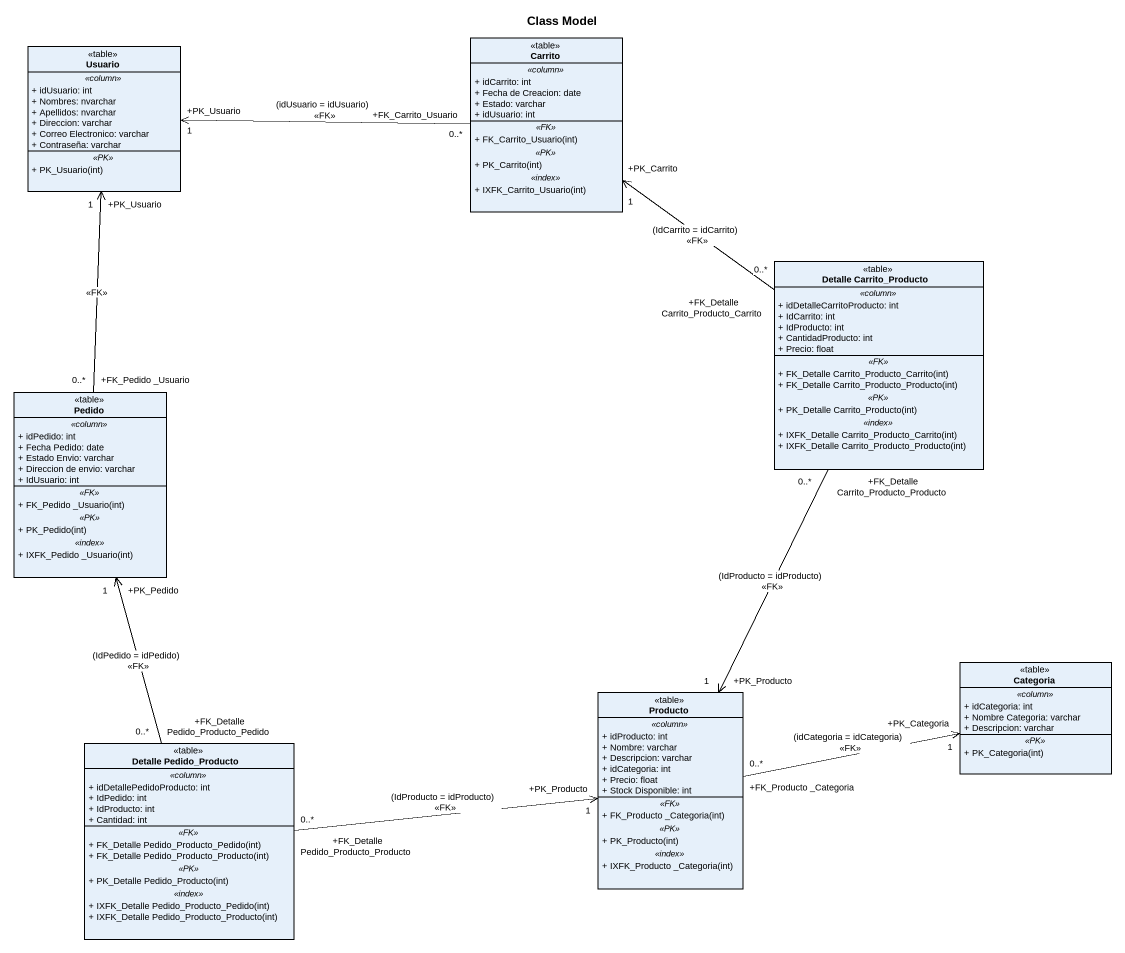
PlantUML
@startuml
title Class Model
hide circle
hide empty members
skinparam classAttributeIconSize 0
class Usuario <<table>> {
  .. <<column>> ..
  + idUsuario: int
  + Nombres: nvarchar
  + Apellidos: nvarchar
  + Direccion: varchar
  + Correo Electronico: varchar
  + Contraseña: varchar
  .. <<PK>> ..
  + PK_Usuario(int)
}
class Carrito <<table>> {
  .. <<column>> ..
  + idCarrito: int
  + Fecha de Creacion: date
  + Estado: varchar
  + idUsuario: int
  .. <<FK>> ..
  + FK_Carrito_Usuario(int)
  .. <<PK>> ..
  + PK_Carrito(int)
  .. <<index>> ..
  + IXFK_Carrito_Usuario(int)
}
class "Detalle Carrito_Producto" as Detalle_Carrito_Producto <<table>> {
  .. <<column>> ..
  + idDetalleCarritoProducto: int
  + IdCarrito: int
  + IdProducto: int
  + CantidadProducto: int
  + Precio: float
  .. <<FK>> ..
  + FK_Detalle Carrito_Producto_Carrito(int)
  + FK_Detalle Carrito_Producto_Producto(int)
  .. <<PK>> ..
  + PK_Detalle Carrito_Producto(int)
  .. <<index>> ..
  + IXFK_Detalle Carrito_Producto_Carrito(int)
  + IXFK_Detalle Carrito_Producto_Producto(int)
}
class Pedido <<table>> {
  .. <<column>> ..
  + idPedido: int
  + Fecha Pedido: date
  + Estado Envio: varchar
  + Direccion de envio: varchar
  + IdUsuario: int
  .. <<FK>> ..
  + FK_Pedido _Usuario(int)
  .. <<PK>> ..
  + PK_Pedido(int)
  .. <<index>> ..
  + IXFK_Pedido _Usuario(int)
}
class Categoria <<table>> {
  .. <<column>> ..
  + idCategoria: int
  + Nombre Categoria: varchar
  + Descripcion: varchar
  .. <<PK>> ..
  + PK_Categoria(int)
}
class Producto <<table>> {
  .. <<column>> ..
  + idProducto: int
  + Nombre: varchar
  + Descripcion: varchar
  + idCategoria: int
  + Precio: float
  + Stock Disponible: int
  .. <<FK>> ..
  + FK_Producto _Categoria(int)
  .. <<PK>> ..
  + PK_Producto(int)
  .. <<index>> ..
  + IXFK_Producto _Categoria(int)
}
class "Detalle Pedido_Producto" as Detalle_Pedido_Producto <<table>> {
  .. <<column>> ..
  + idDetallePedidoProducto: int
  + IdPedido: int
  + IdProducto: int
  + Cantidad: int
  .. <<FK>> ..
  + FK_Detalle Pedido_Producto_Pedido(int)
  + FK_Detalle Pedido_Producto_Producto(int)
  .. <<PK>> ..
  + PK_Detalle Pedido_Producto(int)
  .. <<index>> ..
  + IXFK_Detalle Pedido_Producto_Pedido(int)
  + IXFK_Detalle Pedido_Producto_Producto(int)
}
Carrito "+FK_Carrito_Usuario\n0..*" -left-> "+PK_Usuario\n1" Usuario : (idUsuario = idUsuario)\n<<FK>>
Detalle_Carrito_Producto "+FK_Detalle Carrito_Producto_Carrito\n0..*" -up-> "+PK_Carrito\n1" Carrito : (IdCarrito = idCarrito)\n<<FK>>
Detalle_Carrito_Producto "+FK_Detalle Carrito_Producto_Producto\n0..*" --> "+PK_Producto\n1" Producto : (IdProducto = idProducto)\n<<FK>>
Pedido "+FK_Pedido _Usuario\n0..*" -up-> "+PK_Usuario\n1" Usuario : <<FK>>
Producto "+FK_Producto _Categoria\n0..*" -right-> "+PK_Categoria\n1" Categoria : (idCategoria = idCategoria)\n<<FK>>
Detalle_Pedido_Producto "+FK_Detalle Pedido_Producto_Pedido\n0..*" -up-> "+PK_Pedido\n1" Pedido : (IdPedido = idPedido)\n<<FK>>
Detalle_Pedido_Producto "+FK_Detalle Pedido_Producto_Producto\n0..*" -right-> "+PK_Producto\n1" Producto : (IdProducto = idProducto)\n<<FK>>
@enduml
